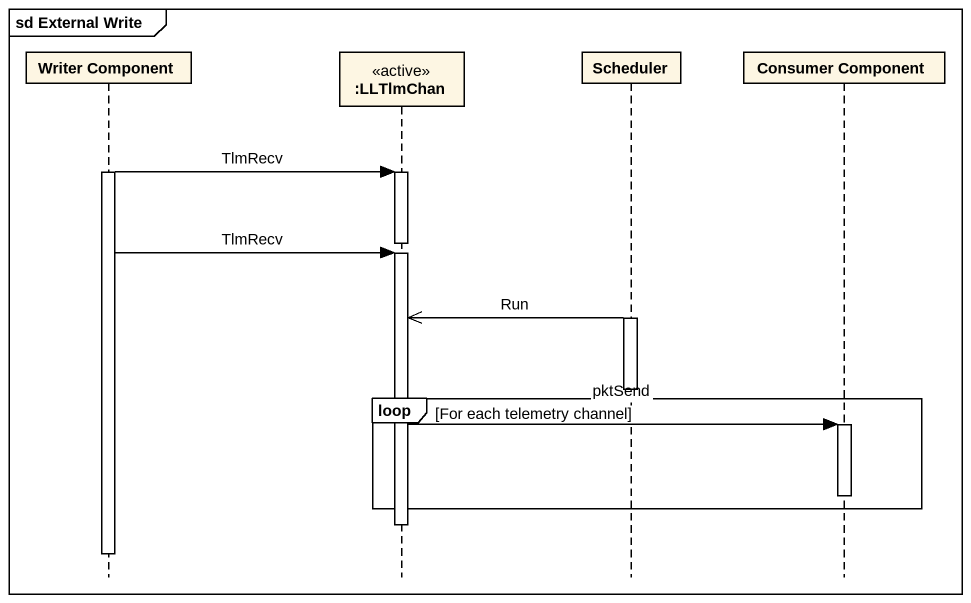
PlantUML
@startuml
mainframe sd External Write
hide footbox
participant "Writer Component" as Writer_Component
participant ":LLTlmChan" as LLTlmChan <<active>>
participant Scheduler
participant "Consumer Component" as Consumer_Component

activate Writer_Component
Writer_Component -> LLTlmChan : TlmRecv
activate LLTlmChan
deactivate LLTlmChan
Writer_Component -> LLTlmChan : TlmRecv
activate LLTlmChan
activate Scheduler
Scheduler ->> LLTlmChan : Run
deactivate Scheduler
loop For each telemetry channel
  LLTlmChan -> Consumer_Component : pktSend
  activate Consumer_Component
  deactivate Consumer_Component
end
deactivate LLTlmChan
deactivate Writer_Component
@enduml
